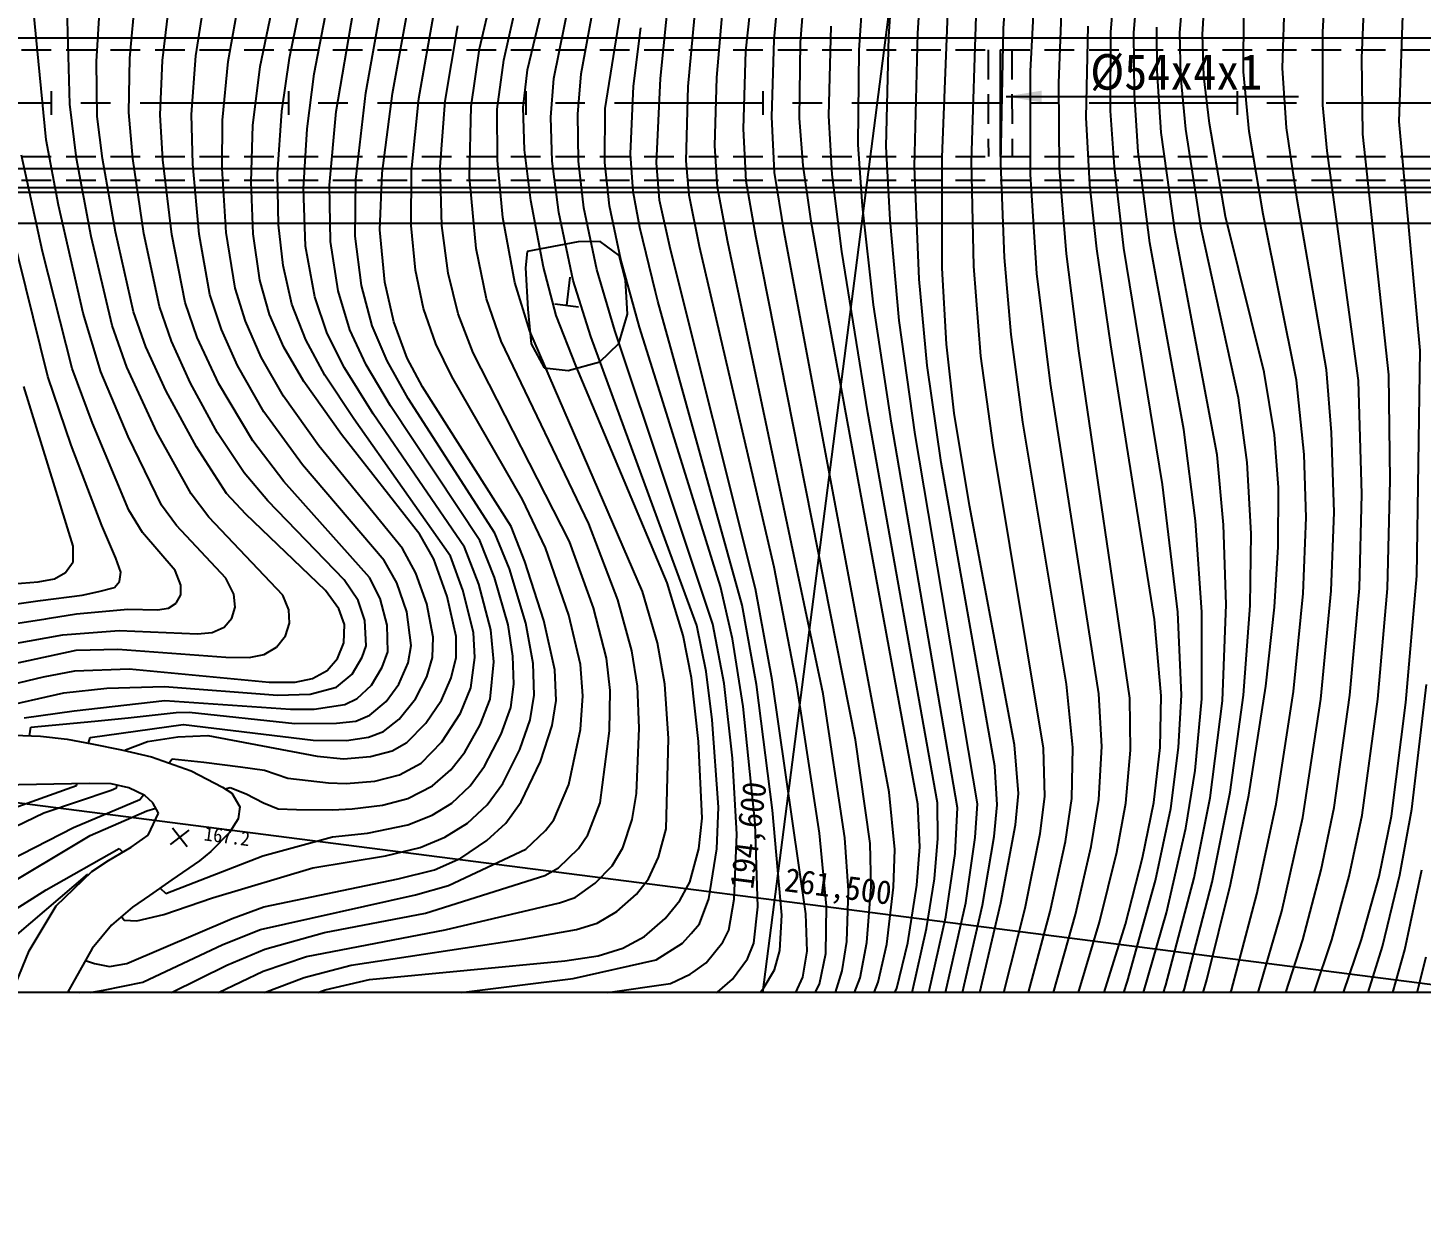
# Model space of a CAD drawing. Header units: millimetres. Extents: x 5990 to 6786, y 1103 to 1809.
# Drawn here: x 6293.4 to 6410.9, y 1389.5 to 1488.8 of the extents above; entities that cross this region are included whole.
import ezdxf
from ezdxf.enums import TextEntityAlignment as Align
from ezdxf.xclip import XClip

# ---------------------------------------------------------------- set-up
doc = ezdxf.new("R2010")
doc.units = ezdxf.units.MM
doc.header["$LTSCALE"] = 10
doc.header["$MEASUREMENT"] = 0
doc.header["$XCLIPFRAME"] = 2
doc.linetypes.add('CENTER', pattern=[2, 1.25, -0.25, 0.25, -0.25])
doc.linetypes.add('HIDDEN', pattern=[0.375, 0.25, -0.125])
doc.layers.add('TX-PAPR', color=2, linetype='Continuous', plot=False)
doc.layers.add('TZ-BASE', color=253, linetype='Continuous')
doc.layers.add('TZ-CABL', color=4, linetype='Continuous')
doc.styles.add('HANA', font='GulimChe.ttf')
doc.styles.get("Standard").update_dxf_attribs({"font": 'GulimChe.ttf'})
doc.linetypes.add('ZIGZAG', pattern='A,0.0001,-0.2,[131,ltypeshp.shx,S=0.2,R=0,X=-0.2,Y=0],-0.4,[131,ltypeshp.shx,S=0.2,R=180,X=0.2,Y=0],-0.2', length=0.8001)
doc.dimstyles.get("Standard").update_dxf_attribs({"dimtxt": 0.18, "dimasz": 0.18, "dimexe": 0.18, "dimexo": 0.0625, "dimgap": 0.09, "dimtad": 0, "dimtih": 1, "dimtoh": 1, "dimdec": 4, "dimzin": 0, "dimdsep": 46, "dimtxsty": 'Standard', "dimcen": 0.09, "dimadec": 0, "dimazin": 0, "dimtfac": 1, "dimtdec": 4, "dimtofl": 0, "dimtmove": 0, "dimatfit": 3, "dimfxl": 0, "dimtolj": 1, "dimtzin": 0, "dimarcsym": 0})

# ---------------------------------------------------------------- blocks, each defined once
blk = doc.blocks.new('JD-FJFJ6DGDH3')
at = {"layer": 'TZ-BASE'}
for p, q in [((267.16, -175), (312.31, 176.4)), ((278.57, 4.38, 183), (283.5, 50.94, 183)), ((283.18, 5.12, 185), (286.04, 42.63, 185)), ((280.94, 5.34, 184), (284.15, 40.35, 184)), ((256.11, 4.57, 173), (261.08, 25.75, 173)), ((264.68, 2.47, 177), (268.71, 24.51, 177)), ((258.15, 3.63, 174), (262.14, 21.18, 174)), ((288.11, 4.47, 187), (289.16, 20.08, 187)), ((309.35, 6, 196), (310.51, 20.84, 196)), ((290.61, 5.61, 188), (291.49, 18.98, 188)), ((293.07, 5.9, 189), (293.92, 19.11, 189)), ((300.3, 6.32, 192), (301.13, 19.34, 192)), ((262.36, 2.09, 176), (265.63, 18.25, 176)), ((333.64, -1.56, 205), (334.26, 16.57, 205)), ((266.7, -0.45, 178), (269.22, 15.29, 178)), ((311.28, 5.93, 197), (312.05, 15.71, 197)), ((260.14, 2.81, 175), (262.89, 14.31, 175)), ((302.57, 2.69, 193), (303.21, 14.82, 193)), ((327.2, 6.01, 203), (327.67, 14.23, 203)), ((330.49, 3.82, 204), (330.97, 14.93, 204)), ((271.37, 2.07, 180), (272.39, 12.1, 180)), ((315.15, 5.93, 199), (315.71, 12.83, 199)), ((232.19, 3.99, 163), (233.32, 11.36, 163)), ((234.92, 3.51, 164), (236.23, 10.94, 164)), ((237.61, 3.09, 165), (239.18, 10.65, 165)), ((317.07, 5.79, 200), (317.37, 10.65, 200)), ((223.81, 3.5, 160), (224.18, 9.42, 160)), ((226.61, 3.78, 161), (227.16, 9.75, 161)), ((229.37, 3.6, 162), (230.15, 10.15, 162)), ((240.09, 3.78, 166), (241.47, 10.56, 166)), ((242.15, 2.46, 167), (243.57, 9.69, 167)), ((276.11, 2.17, 182), (276.84, 10.52, 182)), ((304.94, 1.69, 194), (305.26, 9.84, 194)), ((323.82, 2.95, 202), (324.01, 9.4, 202)), ((219.57, -3.1, 158), (218.37, 9.17, 158)), ((221.56, -0.09, 159), (221.29, 9.25, 159)), ((246.51, 0.86, 169), (247.9, 8.57, 169)), ((248.78, 0.8, 170), (250.2, 8.71, 170)), ((273.71, 1.39, 181), (274.36, 8.72, 181)), ((295.11, -4.57, 190), (295.66, 9.37, 190)), ((244.01, -0.72, 168), (245.45, 7.68, 168)), ((250.99, 0.4, 171), (252.31, 7.87, 171)), ((297.59, -4.89, 191), (298, 8.21, 191)), ((320.52, 2.64, 201), (320.56, 7.73, 201)), ((253.2, 0.17, 172), (254.27, 6.51, 172)), ((269.09, 1.44, 179), (269.71, 6.34, 179)), ((285.57, -1.07, 186), (285.76, 6.49, 186)), ((292.79, -5.34, 189), (293.07, 5.9, 189)), ((300.06, -5.05, 192), (300.3, 6.32, 192)), ((307.27, -1.2, 195), (307.42, 6.5, 195)), ((309.32, -0.64, 196), (309.35, 6, 196)), ((311.32, 0.75, 197), (311.28, 5.93, 197)), ((313.25, 2.71, 198), (313.23, 6.41, 198)), ((315.24, 2.27, 199), (315.15, 5.93, 199)), ((327.21, -0.17, 203), (327.2, 6.01, 203)), ((280.75, -1.16, 184), (280.94, 5.34, 184)), ((283.08, -1.28, 185), (283.18, 5.12, 185)), ((290.4, -3.66, 188), (290.61, 5.61, 188)), ((317.18, 2.27, 200), (317.07, 5.79, 200)), ((226.54, -0.8, 161), (226.61, 3.78, 161)), ((229.18, -0.98, 162), (229.37, 3.6, 162)), ((231.82, -0.97, 163), (232.19, 3.99, 163)), ((239.45, -0.69, 166), (240.09, 3.78, 166)), ((255.39, -0.29, 173), (256.11, 4.57, 173)), ((257.6, -0.51, 174), (258.15, 3.63, 174)), ((278.36, -2.18, 183), (278.57, 4.38, 183)), ((288.02, -3.49, 187), (288.11, 4.47, 187)), ((330.58, -2.62, 204), (330.49, 3.82, 204)), ((223.86, -1.14, 160), (223.81, 3.5, 160)), ((234.43, -1.43, 164), (234.92, 3.51, 164)), ((237, -1.9, 165), (237.61, 3.09, 165)), ((241.57, -2.18, 167), (242.15, 2.46, 167)), ((259.8, -0.38, 175), (260.14, 2.81, 175)), ((264.41, -0.93, 177), (264.68, 2.47, 177)), ((302.56, -6.02, 193), (302.57, 2.69, 193)), ((313.59, -2.47, 198), (313.25, 2.71, 198)), ((320.99, -2.4, 201), (320.52, 2.64, 201)), ((324.15, -2.08, 202), (323.82, 2.95, 202)), ((262.13, -1.19, 176), (262.36, 2.09, 176)), ((268.84, -4.27, 179), (269.09, 1.44, 179)), ((271.02, -5.03, 180), (271.37, 2.07, 180)), ((273.52, -4.86, 181), (273.71, 1.39, 181)), ((275.95, -3.59, 182), (276.11, 2.17, 182)), ((305.02, -5.48, 194), (304.94, 1.69, 194)), ((315.65, -2.19, 199), (315.24, 2.27, 199)), ((317.66, -1.72, 200), (317.18, 2.27, 200)), ((220, 1), (220, -1)), ((240, 1), (240, -1)), ((245.69, -6.44, 169), (246.51, 0.86, 169)), ((247.91, -5.9, 170), (248.78, 0.8, 170)), ((250.38, -5.75, 171), (250.99, 0.4, 171)), ((252.8, -5.36, 172), (253.2, 0.17, 172)), ((260, 1), (260, -1)), ((280, 1), (280, -1)), ((300, 1), (300, -1)), ((311.65, -4.1, 197), (311.32, 0.75, 197)), ((320, 1), (320, -1)), ((222.11, -4.68, 159), (221.56, -0.09, 159)), ((224.31, -4.68, 160), (223.86, -1.14, 160)), ((226.86, -4.68, 161), (226.54, -0.8, 161)), ((229.39, -4.77, 162), (229.18, -0.98, 162)), ((231.92, -5.15, 163), (231.82, -0.97, 163)), ((239.08, -5.96, 166), (239.45, -0.69, 166)), ((243.46, -6.93, 168), (244.01, -0.72, 168)), ((255.26, -6.25, 173), (255.39, -0.29, 173)), ((257.61, -4.83, 174), (257.6, -0.51, 174)), ((259.91, -3.93, 175), (259.8, -0.38, 175)), ((264.45, -4.9, 177), (264.41, -0.93, 177)), ((266.66, -5.02, 178), (266.7, -0.45, 178)), ((280.99, -5.84, 184), (280.75, -1.16, 184)), ((285.84, -6.03, 186), (285.57, -1.07, 186)), ((309.64, -5.37, 196), (309.32, -0.64, 196)), ((327.59, -4.02, 203), (327.21, -0.17, 203)), ((234.42, -5.5, 164), (234.43, -1.43, 164)), ((236.84, -6.65, 165), (237, -1.9, 165)), ((241.26, -7.2, 167), (241.57, -2.18, 167)), ((262.24, -4.89, 176), (262.13, -1.19, 176)), ((278.6, -6.58, 183), (278.36, -2.18, 183)), ((283.39, -5.27, 185), (283.08, -1.28, 185)), ((307.56, -6.86, 195), (307.27, -1.2, 195)), ((316.96, -10.54, 199), (315.65, -2.19, 199)), ((319.02, -9.57, 200), (317.66, -1.72, 200)), ((325.05, -8.12, 202), (324.15, -2.08, 202)), ((335.43, -20.86, 205), (333.64, -1.56, 205)), ((220.61, -8.6, 158), (219.57, -3.1, 158)), ((288.4, -8.68, 187), (288.02, -3.49, 187)), ((314.75, -10.88, 198), (313.59, -2.47, 198)), ((322.18, -9.37, 201), (320.99, -2.4, 201)), ((332.79, -22.92, 204), (330.58, -2.62, 204)), ((219.26, -12.52, 157), (217.49, -4.38, 157)), ((223.36, -11.25, 159), (222.11, -4.68, 159)), ((225.41, -10.86, 160), (224.31, -4.68, 160)), ((227.8, -10.99, 161), (226.86, -4.68, 161)), ((260.43, -8.21, 175), (259.91, -3.93, 175)), ((269.06, -7.46, 179), (268.84, -4.27, 179)), ((276.18, -7.1, 182), (275.95, -3.59, 182)), ((290.72, -9.85, 188), (290.4, -3.66, 188)), ((295.13, -13.92, 190), (295.11, -4.57, 190)), ((312.63, -11.78, 197), (311.65, -4.1, 197)), ((330.21, -23.38, 203), (327.59, -4.02, 203)), ((230.15, -11.09, 162), (229.39, -4.77, 162)), ((232.46, -11.06, 163), (231.92, -5.15, 163)), ((234.75, -10.92, 164), (234.42, -5.5, 164)), ((250.34, -10.31, 171), (250.38, -5.75, 171)), ((252.92, -10.31, 172), (252.8, -5.36, 172)), ((258.06, -9.64, 174), (257.61, -4.83, 174)), ((262.8, -9.22, 176), (262.24, -4.89, 176)), ((264.91, -8.83, 177), (264.45, -4.9, 177)), ((267.06, -8.66, 178), (266.66, -5.02, 178)), ((271.28, -8.19, 180), (271.02, -5.03, 180)), ((273.78, -7.76, 181), (273.52, -4.86, 181)), ((281.78, -10.86, 184), (280.99, -5.84, 184)), ((284.06, -9.96, 185), (283.39, -5.27, 185)), ((293.17, -14.85, 189), (292.79, -5.34, 189)), ((297.78, -13.75, 191), (297.59, -4.89, 191)), ((300.36, -13.03, 192), (300.06, -5.05, 192)), ((305.59, -12.72, 194), (305.02, -5.48, 194)), ((310.44, -12.23, 196), (309.64, -5.37, 196)), ((237.02, -11.02, 165), (236.84, -6.65, 165)), ((239.15, -10.25, 166), (239.08, -5.96, 166)), ((243.53, -11.68, 168), (243.46, -6.93, 168)), ((245.61, -11.23, 169), (245.69, -6.44, 169)), ((247.69, -10.69, 170), (247.91, -5.9, 170)), ((255.81, -12.27, 173), (255.26, -6.25, 173)), ((279.4, -11.23, 183), (278.6, -6.58, 183)), ((286.67, -12.5, 186), (285.84, -6.03, 186)), ((303.11, -14.36, 193), (302.56, -6.02, 193)), ((308.16, -12.28, 195), (307.56, -6.86, 195)), ((80, -7.11), (700, -7.11)), ((80, -7.51), (700, -7.51)), ((219.71, -23.06, 156), (216, -8.05, 156)), ((241.44, -12.05, 167), (241.26, -7.2, 167)), ((261.49, -13.84, 175), (260.43, -8.21, 175)), ((269.61, -10.5, 179), (269.06, -7.46, 179)), ((272.22, -12.33, 180), (271.28, -8.19, 180)), ((274.65, -12.09, 181), (273.78, -7.76, 181)), ((277.04, -11.73, 182), (276.18, -7.1, 182)), ((327.52, -22.5, 202), (325.05, -8.12, 202)), ((222.68, -17.72, 158), (220.61, -8.6, 158)), ((264.01, -14.95, 176), (262.8, -9.22, 176)), ((266, -14.04, 177), (264.91, -8.83, 177)), ((268.01, -13.19, 178), (267.06, -8.66, 178)), ((289.34, -17, 187), (288.4, -8.68, 187)), ((325, -23.35, 201), (322.18, -9.37, 201)), ((184.17, -10.11), (700, -10.11)), ((184.17, -10.11), (700, -10.11)), ((239.54, -13.68, 166), (239.15, -10.25, 166)), ((250.72, -14.09, 171), (250.34, -10.31, 171)), ((253.45, -14.35, 172), (252.92, -10.31, 172)), ((259.08, -15.13, 174), (258.06, -9.64, 174)), ((270.94, -15.91, 179), (269.61, -10.5, 179)), ((285.33, -17.09, 185), (284.06, -9.96, 185)), ((291.49, -18.33, 188), (290.72, -9.85, 188)), ((320.09, -24.85, 199), (316.96, -10.54, 199)), ((322.28, -22.69, 200), (319.02, -9.57, 200)), ((225.14, -18.75, 159), (223.36, -11.25, 159)), ((226.93, -17.61, 160), (225.41, -10.86, 160)), ((229.12, -17.15, 161), (227.8, -10.99, 161)), ((231.29, -16.81, 162), (230.15, -11.09, 162)), ((233.38, -16.13, 163), (232.46, -11.06, 163)), ((235.49, -15.59, 164), (234.75, -10.92, 164)), ((237.57, -14.94, 165), (237.02, -11.02, 165)), ((244.18, -15.83, 168), (243.53, -11.68, 168)), ((246.15, -15.39, 169), (245.61, -11.23, 169)), ((248.12, -15.09, 170), (247.69, -10.69, 170)), ((264.42, -11.7, 177.53), (260.12, -12.5, 177.53)), ((266.29, -11.68, 177.53), (264.42, -11.7, 177.53)), ((267.89, -12.86, 177.53), (266.29, -11.68, 177.53)), ((285.07, -49.81, 182), (277.04, -11.73, 182)), ((287.82, -53.68, 183), (279.4, -11.23, 183)), ((290.65, -58.1, 184), (281.78, -10.86, 184)), ((318.3, -29.66, 198), (314.75, -10.88, 198)), ((221.76, -22.38, 157), (219.26, -12.52, 157)), ((242.21, -16.32, 167), (241.44, -12.05, 167)), ((256.69, -16.51, 173), (255.81, -12.27, 173)), ((260.12, -12.5, 177.53), (259.98, -13.88, 177.53)), ((268.42, -14.93, 177.53), (267.89, -12.86, 177.53)), ((279.39, -40.96, 180), (272.22, -12.33, 180)), ((280.95, -39.14, 181), (274.65, -12.09, 181)), ((288.85, -26.12, 186), (286.67, -12.5, 186)), ((306.65, -20.9, 194), (305.59, -12.72, 194)), ((309.35, -20.38, 195), (308.16, -12.28, 195)), ((313.69, -32.15, 196), (310.44, -12.23, 196)), ((315.5, -27.52, 197), (312.63, -11.78, 197)), ((240.29, -16.94, 166), (239.54, -13.68, 166)), ((251.39, -17.33, 171), (250.72, -14.09, 171)), ((259.98, -13.88, 177.53), (260.19, -17.38, 177.53)), ((262.58, -17.92, 175), (261.49, -13.84, 175)), ((267.52, -19.17, 177), (266, -14.04, 177)), ((269.6, -18.88, 178), (268.01, -13.19, 178)), ((295.49, -20.32, 190), (295.13, -13.92, 190)), ((298.37, -21.33, 191), (297.78, -13.75, 191)), ((300.93, -19.51, 192), (300.36, -13.03, 192)), ((238.41, -17.82, 165), (237.57, -14.94, 165)), ((248.89, -18.45, 170), (248.12, -15.09, 170)), ((254.3, -17.78, 172), (253.45, -14.35, 172)), ((260.36, -19.23, 174), (259.08, -15.13, 174)), ((263.46, -17.05, 177.08), (263.76, -14.67, 177.08)), ((265.5, -19.67, 176), (264.01, -14.95, 176)), ((268.59, -17.8, 177.53), (268.42, -14.93, 177.53)), ((293.84, -22.13, 189), (293.17, -14.85, 189)), ((304.25, -23.65, 193), (303.11, -14.36, 193)), ((234.34, -19.08, 163), (233.38, -16.13, 163)), ((236.36, -18.38, 164), (235.49, -15.59, 164)), ((243.27, -19.42, 167), (242.21, -16.32, 167)), ((245.18, -19.11, 168), (244.18, -15.83, 168)), ((247.06, -18.79, 169), (246.15, -15.39, 169)), ((271.14, -16.7, 179), (270.94, -15.91, 179)), ((227.97, -20.54, 160), (226.93, -17.61, 160)), ((230.13, -20.07, 161), (229.12, -17.15, 161)), ((232.31, -19.76, 162), (231.29, -16.81, 162)), ((241.45, -19.97, 166), (240.29, -16.94, 166)), ((252.41, -20.31, 171), (251.39, -17.33, 171)), ((257.94, -20.07, 173), (256.69, -16.51, 173)), ((260.19, -17.38, 177.53), (260.47, -20.29, 177.53)), ((262.46, -16.92, 177.08), (264.45, -17.18, 177.08)), ((278.24, -42.34, 179), (271.14, -16.7, 179)), ((293.07, -59.11, 185), (285.33, -17.09, 185)), ((290.84, -26.99, 187), (289.34, -17, 187)), ((224.17, -22.65, 158), (222.68, -17.72, 158)), ((226.37, -22.27, 159), (225.14, -18.75, 159)), ((237.7, -21.42, 164), (236.36, -18.38, 164)), ((239.6, -20.57, 165), (238.41, -17.82, 165)), ((248.31, -21.73, 169), (247.06, -18.79, 169)), ((250.01, -21.5, 170), (248.89, -18.45, 170)), ((255.57, -21.05, 172), (254.3, -17.78, 172)), ((264.22, -22.12, 175), (262.58, -17.92, 175)), ((267.86, -20.26, 177.53), (268.59, -17.8, 177.53)), ((292.83, -27.95, 188), (291.49, -18.33, 188)), ((234.13, -23.66, 162), (232.31, -19.76, 162)), ((235.69, -22.11, 163), (234.34, -19.08, 163)), ((244.72, -22.33, 167), (243.27, -19.42, 167)), ((246.56, -22.07, 168), (245.18, -19.11, 168)), ((269.84, -41.19, 174), (260.36, -19.23, 174)), ((272.16, -37.87, 176), (265.5, -19.67, 176)), ((271.84, -32.12, 177), (267.52, -19.17, 177)), ((271.44, -24.78, 178), (269.6, -18.88, 178)), ((301.93, -26.89, 192), (300.93, -19.51, 192)), ((229.68, -24.28, 160), (227.97, -20.54, 160)), ((231.73, -23.61, 161), (230.13, -20.07, 161)), ((241.28, -23.47, 165), (239.6, -20.57, 165)), ((243.05, -22.95, 166), (241.45, -19.97, 166)), ((253.76, -23.05, 171), (252.41, -20.31, 171)), ((263.69, -36.97, 172), (255.57, -21.05, 172)), ((265.33, -35.46, 173), (257.94, -20.07, 173)), ((260.47, -20.29, 177.53), (261.56, -22.32, 177.53)), ((266.26, -21.82, 177.53), (267.86, -20.26, 177.53)), ((296.14, -26.13, 190), (295.49, -20.32, 190)), ((310.93, -50.16, 194), (306.65, -20.9, 194)), ((313.03, -43.55, 195), (309.35, -20.38, 195)), ((335.14, -39.87, 205), (335.43, -20.86, 205)), ((228.91, -27.75, 159), (226.37, -22.27, 159)), ((237.91, -26.03, 163), (235.69, -22.11, 163)), ((239.58, -24.71, 164), (237.7, -21.42, 164)), ((248.61, -25.53, 168), (246.56, -22.07, 168)), ((250.09, -24.91, 169), (248.31, -21.73, 169)), ((251.31, -23.92, 170), (250.01, -21.5, 170)), ((263.58, -22.54, 177.53), (266.26, -21.82, 177.53)), ((271.93, -40.44, 175), (264.22, -22.12, 175)), ((295.04, -30.29, 189), (293.84, -22.13, 189)), ((299.43, -28.85, 191), (298.37, -21.33, 191)), ((221.67, -28.84, 156), (219.71, -23.06, 156)), ((223.46, -26.98, 157), (221.76, -22.38, 157)), ((226.47, -28.12, 158), (224.17, -22.65, 158)), ((244.46, -27.93, 165), (241.28, -23.47, 165)), ((245.5, -26.62, 166), (243.05, -22.95, 166)), ((247.15, -26.21, 167), (244.72, -22.33, 167)), ((259.74, -33.43, 171), (253.76, -23.05, 171)), ((261.56, -22.32, 177.53), (263.58, -22.54, 177.53)), ((323.14, -27.98, 200), (322.28, -22.69, 200)), ((325.64, -29.63, 201), (325, -23.35, 201)), ((327.95, -27.76, 202), (327.52, -22.5, 202)), ((330.51, -32.97, 203), (330.21, -23.38, 203)), ((332.88, -31.79, 204), (332.79, -22.92, 204)), ((221.83, -37.35, 155), (217.68, -23.9, 155)), ((232.23, -28.97, 160), (229.68, -24.28, 160)), ((234.01, -27.79, 161), (231.73, -23.61, 161)), ((237, -28.47, 162), (234.13, -23.66, 162)), ((258.77, -35.71, 170), (251.31, -23.92, 170)), ((308.32, -49.8, 193), (304.25, -23.65, 193)), ((242.57, -28.9, 164), (239.58, -24.71, 164)), ((256.14, -36.87, 168), (248.61, -25.53, 168)), ((257.41, -36.27, 169), (250.09, -24.91, 169)), ((276.42, -40.77, 178), (271.44, -24.78, 178)), ((320.84, -30.31, 199), (320.09, -24.85, 199)), ((226.53, -34.32, 157), (223.46, -26.98, 157)), ((241.17, -30.51, 163), (237.91, -26.03, 163)), ((253.65, -38.21, 166), (245.5, -26.62, 166)), ((254.85, -37.43, 167), (247.15, -26.21, 167)), ((294.73, -58.99, 186), (288.85, -26.12, 186)), ((296.41, -59.43, 187), (290.84, -26.99, 187)), ((297.43, -33.93, 190), (296.14, -26.13, 190)), ((305.59, -48.99, 192), (301.93, -26.89, 192)), ((229.3, -33.89, 158), (226.47, -28.12, 158)), ((231.78, -32.93, 159), (228.91, -27.75, 159)), ((236.27, -31.16, 161), (234.01, -27.79, 161)), ((251.08, -36.36, 165), (244.46, -27.93, 165)), ((298.09, -59.08, 188), (292.83, -27.95, 188)), ((316.47, -35.22, 197), (315.5, -27.52, 197)), ((323.47, -32.41, 200), (323.14, -27.98, 200)), ((328.16, -34.49, 202), (327.95, -27.76, 202)), ((224.27, -35.6, 156), (221.67, -28.84, 156)), ((234.78, -32.91, 160), (232.23, -28.97, 160)), ((239.6, -31.91, 162), (237, -28.47, 162)), ((249.62, -37.56, 164), (242.57, -28.9, 164)), ((303.67, -54.39, 191), (299.43, -28.85, 191)), ((248.08, -38.57, 163), (241.17, -30.51, 163)), ((299.55, -55.92, 189), (295.04, -30.29, 189)), ((318.84, -35.56, 198), (318.3, -29.66, 198)), ((321.17, -36.29, 199), (320.84, -30.31, 199)), ((325.8, -34.95, 201), (325.64, -29.63, 201)), ((238.27, -33.54, 161), (236.27, -31.16, 161)), ((246.83, -40, 162), (239.6, -31.91, 162)), ((275.79, -43.94, 177), (271.84, -32.12, 177)), ((314.98, -42.93, 196), (313.69, -32.15, 196)), ((323.45, -37.41, 200), (323.47, -32.41, 200)), ((332.67, -40.92, 204), (332.88, -31.79, 204)), ((230.55, -35.61, 158), (229.3, -33.89, 158)), ((233.29, -34.9, 159), (231.78, -32.93, 159)), ((236.4, -34.65, 160), (234.78, -32.91, 160)), ((244.7, -40.2, 161), (238.27, -33.54, 161)), ((261.67, -37.5, 171), (259.74, -33.43, 171)), ((301.21, -54.1, 190), (297.43, -33.93, 190)), ((330.31, -40.89, 203), (330.51, -32.97, 203)), ((227.68, -36.19, 157), (226.53, -34.32, 157)), ((239.51, -41.5, 159), (233.29, -34.9, 159)), ((243.12, -41.09, 160), (236.4, -34.65, 160)), ((317.01, -42.91, 197), (316.47, -35.22, 197)), ((325.55, -41.35, 201), (325.8, -34.95, 201)), ((327.93, -41.11, 202), (328.16, -34.49, 202)), ((225.44, -38.37, 156), (224.27, -35.6, 156)), ((230.45, -39.41, 157), (227.68, -36.19, 157)), ((234.71, -40.06, 158), (230.55, -35.61, 158)), ((252.25, -38.45, 165), (251.08, -36.36, 165)), ((258.63, -39.28, 169), (257.41, -36.27, 169)), ((259.94, -38.66, 170), (258.77, -35.71, 170)), ((267.78, -41.88, 173), (265.33, -35.46, 173)), ((319.05, -42.27, 198), (318.84, -35.56, 198)), ((321.09, -42.35, 199), (321.17, -36.29, 199)), ((221.83, -38.67, 155), (221.83, -37.35, 155)), ((250.75, -39.62, 164), (249.62, -37.56, 164)), ((256.04, -40.57, 167), (254.85, -37.43, 167)), ((257.36, -40.01, 168), (256.14, -36.87, 168)), ((263.64, -43.18, 171), (261.67, -37.5, 171)), ((265.72, -42.56, 172), (263.69, -36.97, 172)), ((323.13, -42.5, 200), (323.45, -37.41, 200)), ((221.2, -39.59, 155), (221.83, -38.67, 155)), ((225.86, -39.56, 156), (225.44, -38.37, 156)), ((249.14, -40.44, 163), (248.08, -38.57, 163)), ((253.39, -41.6, 165), (252.25, -38.45, 165)), ((254.7, -41.08, 166), (253.65, -38.21, 166)), ((261.52, -43.61, 170), (259.94, -38.66, 170)), ((274.42, -44.05, 176), (272.16, -37.87, 176)), ((220.26, -40.12, 155), (221.2, -39.59, 155)), ((225.76, -40.33, 156), (225.86, -39.56, 156)), ((230.91, -40.65, 157), (230.45, -39.41, 157)), ((251.67, -42.22, 164), (250.75, -39.62, 164)), ((260.01, -43.86, 169), (258.63, -39.28, 169)), ((282.86, -49.05, 181), (280.95, -39.14, 181)), ((334.21, -50.53, 205), (335.14, -39.87, 205)), ((209.43, -41.12, 155), (218.88, -40.36, 155)), ((218.88, -40.36, 155), (220.26, -40.12, 155)), ((224.01, -41.18, 156), (225.33, -40.85, 156)), ((225.33, -40.85, 156), (225.76, -40.33, 156)), ((230.91, -41.45, 157), (230.91, -40.65, 157)), ((235.39, -41.41, 158), (234.71, -40.06, 158)), ((244.24, -42.63, 160), (243.12, -41.09, 160)), ((245.88, -41.93, 161), (244.7, -40.2, 161)), ((247.74, -41.78, 162), (246.83, -40, 162)), ((249.97, -42.9, 163), (249.14, -40.44, 163)), ((255.59, -44.63, 166), (254.7, -41.08, 166)), ((257.06, -44.41, 167), (256.04, -40.57, 167)), ((258.51, -44, 168), (257.36, -40.01, 168)), ((272.39, -41.95, 175), (271.93, -40.44, 175)), ((277.43, -45.17, 178), (276.42, -40.77, 178)), ((280.78, -48.63, 180), (279.39, -40.96, 180)), ((327.04, -50.26, 202), (327.93, -41.11, 202)), ((329.48, -49.92, 203), (330.31, -40.89, 203)), ((331.84, -50.26, 204), (332.67, -40.92, 204)), ((80, -41.35), (700, -121.02)), ((207.95, -43.51, 156), (219.06, -41.94, 156)), ((219.06, -41.94, 156), (219.09, -41.93, 156)), ((219.09, -41.93, 156), (222.61, -41.5, 156)), ((222.61, -41.5, 156), (224.01, -41.18, 156)), ((229.89, -42.58, 157), (230.54, -42.15, 157)), ((230.54, -42.15, 157), (230.91, -41.45, 157)), ((235.51, -42.49, 158), (235.39, -41.41, 158)), ((240.02, -42.72, 159), (239.51, -41.5, 159)), ((246.45, -43.61, 161), (245.88, -41.93, 161)), ((248.31, -44.01, 162), (247.74, -41.78, 162)), ((252.19, -45.03, 164), (251.67, -42.22, 164)), ((254.15, -44.97, 165), (253.39, -41.6, 165)), ((268.96, -46.17, 173), (267.78, -41.88, 173)), ((271.1, -45.5, 174), (269.84, -41.19, 174)), ((273.28, -44.88, 175), (272.39, -41.95, 175)), ((318.74, -50.39, 198), (319.05, -42.27, 198)), ((324.73, -49.61, 201), (325.55, -41.35, 201)), ((219.54, -43.48, 157), (219.85, -43.42, 157)), ((219.85, -43.42, 157), (222.13, -43.07, 157)), ((222.13, -43.07, 157), (226.44, -42.66, 157)), ((226.44, -42.66, 157), (228.95, -42.72, 157)), ((228.95, -42.72, 157), (229.89, -42.58, 157)), ((234.57, -44.19, 158), (235.23, -43.43, 158)), ((235.23, -43.43, 158), (235.51, -42.49, 158)), ((240.07, -43.85, 159), (240.02, -42.72, 159)), ((244.71, -43.95, 160), (244.24, -42.63, 160)), ((250.34, -45.73, 163), (249.97, -42.9, 163)), ((264.62, -47.33, 171), (263.64, -43.18, 171)), ((266.8, -46.79, 172), (265.72, -42.56, 172)), ((279.47, -49.03, 179), (278.24, -42.34, 179)), ((315.3, -49.93, 196), (314.98, -42.93, 196)), ((317.02, -50.22, 197), (317.01, -42.91, 197)), ((320.53, -49.92, 199), (321.09, -42.35, 199)), ((322.41, -49.16, 200), (323.13, -42.5, 200)), ((209.52, -45.01, 157), (219.54, -43.48, 157)), ((220.97, -44.83, 158), (225.72, -44.46, 158)), ((225.72, -44.46, 158), (232.32, -44.75, 158)), ((232.32, -44.75, 158), (233.57, -44.64, 158)), ((233.57, -44.64, 158), (234.57, -44.19, 158)), ((239.75, -44.91, 159), (240.07, -43.85, 159)), ((244.67, -45.51, 160), (244.71, -43.95, 160)), ((246.54, -45.76, 161), (246.45, -43.61, 161)), ((248.37, -46.27, 162), (248.31, -44.01, 162)), ((255.7, -46.74, 166), (255.59, -44.63, 166)), ((257.3, -47.11, 167), (257.06, -44.41, 167)), ((258.92, -46.64, 168), (258.51, -44, 168)), ((260.64, -47.25, 169), (260.01, -43.86, 169)), ((262.45, -47.77, 170), (261.52, -43.61, 170)), ((275.23, -47.92, 176), (274.42, -44.05, 176)), ((276.74, -48.95, 177), (275.79, -43.94, 177)), ((313.59, -49.98, 195), (313.03, -43.55, 195)), ((209.93, -46.84, 158), (220.97, -44.83, 158)), ((239, -45.87, 159), (239.75, -44.91, 159)), ((244.12, -46.84, 160), (244.67, -45.51, 160)), ((246.21, -46.72, 161), (246.54, -45.76, 161)), ((250.08, -47.2, 163), (250.34, -45.73, 163)), ((252.14, -46.75, 164), (252.19, -45.03, 164)), ((254.13, -46.75, 165), (254.15, -44.97, 165)), ((271.72, -48.98, 174), (271.1, -45.5, 174)), ((273.99, -48.47, 175), (273.28, -44.88, 175)), ((278.35, -50.87, 178), (277.43, -45.17, 178)), ((210.5, -48.62, 159), (222.09, -46.13, 159)), ((222.09, -46.13, 159), (225.62, -46.04, 159)), ((225.62, -46.04, 159), (234.71, -46.71, 159)), ((234.71, -46.71, 159), (236.69, -46.75, 159)), ((236.69, -46.75, 159), (237.95, -46.49, 159)), ((237.95, -46.49, 159), (239, -45.87, 159)), ((243.25, -47.83, 160), (244.12, -46.84, 160)), ((245.37, -48.16, 161), (246.21, -46.72, 161)), ((247.91, -47.56, 162), (248.37, -46.27, 162)), ((251.67, -48.36, 164), (252.14, -46.75, 164)), ((253.72, -48.47, 165), (254.13, -46.75, 165)), ((255.36, -49.31, 166), (255.7, -46.74, 166)), ((258.99, -48.99, 168), (258.92, -46.64, 168)), ((267.13, -49.53, 172), (266.8, -46.79, 172)), ((269.42, -49.16, 173), (268.96, -46.17, 173)), ((219.34, -48.37, 160), (221.99, -47.87, 160)), ((221.99, -47.87, 160), (226.56, -47.71, 160)), ((226.56, -47.71, 160), (238.36, -48.83, 160)), ((242.03, -48.52, 160), (243.25, -47.83, 160)), ((244.04, -49.25, 161), (245.37, -48.16, 161)), ((247, -49.09, 162), (247.91, -47.56, 162)), ((249.3, -48.98, 163), (250.08, -47.2, 163)), ((257, -50.27, 167), (257.3, -47.11, 167)), ((260.72, -49.92, 169), (260.64, -47.25, 169)), ((262.56, -50.37, 170), (262.45, -47.77, 170)), ((264.82, -49.98, 171), (264.62, -47.33, 171)), ((275.73, -51.99, 176), (275.23, -47.92, 176)), ((211.17, -50.34, 160), (219.34, -48.37, 160)), ((221.06, -49.71, 161), (224.67, -49.32, 161)), ((224.67, -49.32, 161), (229.54, -49.18, 161)), ((229.54, -49.18, 161), (239.08, -49.91, 161)), ((238.36, -48.83, 160), (240.55, -48.83, 160)), ((240.55, -48.83, 160), (242.03, -48.52, 160)), ((241.84, -49.83, 161), (244.04, -49.25, 161)), ((245.8, -50.21, 162), (247, -49.09, 162)), ((248.23, -50.45, 163), (249.3, -48.98, 163)), ((250.7, -50.24, 164), (251.67, -48.36, 164)), ((252.9, -50.34, 165), (253.72, -48.47, 165)), ((254.49, -51.43, 166), (255.36, -49.31, 166)), ((258.74, -50.97, 168), (258.99, -48.99, 168)), ((269.56, -52.7, 173), (269.42, -49.16, 173)), ((272.03, -53.56, 174), (271.72, -48.98, 174)), ((274.57, -53.84, 175), (273.99, -48.47, 175)), ((277.44, -55.24, 177), (276.74, -48.95, 177)), ((280.82, -59.62, 179), (279.47, -49.03, 179)), ((283.63, -68.35, 180), (280.78, -48.63, 180)), ((284.76, -61.56, 181), (282.86, -49.05, 181)), ((306.12, -54.33, 192), (305.59, -48.99, 192)), ((320.97, -58.35, 200), (322.41, -49.16, 200)), ((334.73, -59.53, 206), (335.96, -49.02, 206)), ((214.67, -51.17, 161), (221.06, -49.71, 161)), ((221.93, -51.25, 162), (229.58, -50.38, 162)), ((229.58, -50.38, 162), (240.18, -51.1, 162)), ((239.08, -49.91, 161), (241.84, -49.83, 161)), ((244.74, -50.7, 162), (245.8, -50.21, 162)), ((246.86, -51.62, 163), (248.23, -50.45, 163)), ((249.33, -51.93, 164), (250.7, -50.24, 164)), ((251.58, -52.27, 165), (252.9, -50.34, 165)), ((256.17, -52.41, 167), (257, -50.27, 167)), ((260.39, -52.01, 169), (260.72, -49.92, 169)), ((262.24, -52.48, 170), (262.56, -50.37, 170)), ((264.61, -52.81, 171), (264.82, -49.98, 171)), ((267.08, -52.92, 172), (267.13, -49.53, 172)), ((286.92, -61.96, 182), (285.07, -49.81, 182)), ((308.57, -54.25, 193), (308.32, -49.8, 193)), ((311.01, -54.56, 194), (310.93, -50.16, 194)), ((313.51, -54.33, 195), (313.59, -49.98, 195)), ((315.05, -54.34, 196), (315.3, -49.93, 196)), ((316.46, -56.28, 197), (317.02, -50.22, 197)), ((317.72, -58.58, 198), (318.74, -50.39, 198)), ((319.39, -58.1, 199), (320.53, -49.92, 199)), ((323.29, -59.12, 201), (324.73, -49.61, 201)), ((325.54, -60.24, 202), (327.04, -50.26, 202)), ((328.17, -59.38, 203), (329.48, -49.92, 203)), ((330.52, -60.05, 204), (331.84, -50.26, 204)), ((217.72, -51.84, 162), (221.93, -51.25, 162)), ((226.49, -51.83, 163), (230.52, -51.37, 163)), ((230.52, -51.37, 163), (231.63, -51.34, 163)), ((231.63, -51.34, 163), (240.52, -52.3, 163)), ((240.18, -51.1, 162), (242.16, -51.1, 162)), ((242.16, -51.1, 162), (244.74, -50.7, 162)), ((245.67, -52.1, 163), (246.86, -51.62, 163)), ((252.94, -53.85, 166), (254.49, -51.43, 166)), ((257.94, -53.21, 168), (258.74, -50.97, 168)), ((279.36, -60.73, 178), (278.35, -50.87, 178)), ((332.99, -60.12, 205), (334.21, -50.53, 205)), ((218.16, -53.35, 163), (218.26, -52.63, 163)), ((218.26, -52.63, 163), (223.67, -52.11, 163)), ((223.28, -53.49, 164), (231.12, -52.39, 164)), ((223.67, -52.11, 163), (226.49, -51.83, 163)), ((231.12, -52.39, 164), (231.14, -52.39, 164)), ((231.14, -52.39, 164), (242.07, -53.71, 164)), ((240.52, -52.3, 163), (244.04, -52.29, 163)), ((244.04, -52.29, 163), (245.67, -52.1, 163)), ((248.01, -52.97, 164), (249.33, -51.93, 164)), ((249.98, -53.92, 165), (251.58, -52.27, 165)), ((254.86, -54.72, 167), (256.17, -52.41, 167)), ((259.51, -54.5, 169), (260.39, -52.01, 169)), ((261.24, -55.51, 170), (262.24, -52.48, 170)), ((263.63, -57.46, 171), (264.61, -52.81, 171)), ((269.33, -58.22, 173), (269.56, -52.7, 173)), ((276.26, -59.35, 176), (275.73, -51.99, 176)), ((215.02, -53.22, 211.02), (219.09, -53.39, 211.02)), ((219.09, -53.39, 211.02), (221.33, -53.64, 211.02)), ((221.33, -53.64, 211.02), (223.41, -54.03, 211.02)), ((223.14, -53.98, 164), (223.28, -53.49, 164)), ((223.41, -54.03, 211.02), (225.92, -54.53, 211.02)), ((226.25, -54.52, 165), (228.1, -53.82, 165)), ((228.1, -53.82, 165), (230.67, -53.42, 165)), ((230.67, -53.42, 165), (233.2, -53.32, 165)), ((233.2, -53.32, 165), (242.41, -55.07, 165)), ((242.07, -53.71, 164), (244.89, -53.74, 164)), ((244.89, -53.74, 164), (246.75, -53.47, 164)), ((246.75, -53.47, 164), (248.01, -52.97, 164)), ((248.74, -54.61, 165), (249.98, -53.92, 165)), ((251.19, -55.65, 166), (252.94, -53.85, 166)), ((256.54, -55.91, 168), (257.94, -53.21, 168)), ((266.27, -59.01, 172), (267.08, -52.92, 172)), ((271.85, -61.2, 174), (272.03, -53.56, 174)), ((274.88, -60.28, 175), (274.57, -53.84, 175)), ((289.05, -62.42, 183), (287.82, -53.68, 183)), ((225.92, -54.53, 211.02), (228.45, -55.13, 211.02)), ((226.21, -54.6, 165), (226.25, -54.52, 165)), ((228.45, -55.13, 211.02), (231.79, -56.3, 211.02)), ((242.41, -55.07, 165), (244.64, -55.3, 165)), ((244.64, -55.3, 165), (246.92, -55.1, 165)), ((246.92, -55.1, 165), (248.74, -54.61, 165)), ((253.68, -56.22, 167), (254.86, -54.72, 167)), ((258.07, -57.36, 169), (259.51, -54.5, 169)), ((301.54, -58.2, 190), (301.21, -54.1, 190)), ((303.78, -58.47, 191), (303.67, -54.39, 191)), ((306.05, -58.62, 192), (306.12, -54.33, 192)), ((308.34, -58.71, 193), (308.57, -54.25, 193)), ((310.6, -59.02, 194), (311.01, -54.56, 194)), ((312.95, -58.96, 195), (313.51, -54.33, 195)), ((314.4, -59.48, 196), (315.05, -54.34, 196)), ((229.91, -55.64, 166), (230.18, -55.3, 166)), ((230.18, -55.3, 166), (232.85, -55.57, 166)), ((231.79, -56.3, 211.02), (234.44, -57.68, 211.02)), ((232.85, -55.57, 166), (235.94, -55.97, 166)), ((235.94, -55.97, 166), (237.97, -56.23, 166)), ((237.97, -56.23, 166), (239.95, -56.91, 166)), ((249.37, -56.63, 166), (251.19, -55.65, 166)), ((252.14, -57.57, 167), (253.68, -56.22, 167)), ((255.32, -57.57, 168), (256.54, -55.91, 168)), ((259.63, -58.92, 170), (261.24, -55.51, 170)), ((277.81, -61.63, 177), (277.44, -55.24, 177)), ((299.76, -59.18, 189), (299.55, -55.92, 189)), ((315.66, -61.13, 197), (316.46, -56.28, 197)), ((223.2, -57.36, 202.5), (215.77, -57.5, 202.5)), ((216.07, -59.69, 164), (222.12, -57.54, 164)), ((222.12, -57.54, 164), (222.17, -57.38, 164)), ((225.05, -57.4, 202.5), (223.2, -57.36, 202.5)), ((226.53, -57.72, 202.5), (225.05, -57.4, 202.5)), ((225.51, -57.73, 165), (225.55, -57.51, 165)), ((239.95, -56.91, 166), (243.38, -57.32, 166)), ((243.38, -57.32, 166), (244.85, -57.36, 166)), ((244.85, -57.36, 166), (247.28, -57.17, 166)), ((247.28, -57.17, 166), (249.37, -56.63, 166)), ((256.75, -59.16, 169), (258.07, -57.36, 169)), ((262.38, -60.43, 171), (263.63, -57.46, 171)), ((219.38, -59.83, 165), (225.04, -57.94, 165)), ((221.88, -61.08, 166), (227.46, -58.73, 166)), ((225.04, -57.94, 165), (225.51, -57.73, 165)), ((227.88, -58.38, 202.5), (226.53, -57.72, 202.5)), ((227.46, -58.73, 166), (227.77, -58.33, 166)), ((228.57, -59, 202.5), (227.88, -58.38, 202.5)), ((234.44, -57.68, 211.02), (235.22, -58.17, 211.02)), ((234.67, -57.82, 167), (235.07, -57.71, 167)), ((235.07, -57.71, 167), (236.43, -58.24, 167)), ((235.22, -58.17, 211.02), (235.89, -59.33, 211.02)), ((236.43, -58.24, 167), (237.9, -59, 167)), ((247.92, -59.2, 167), (250.06, -58.64, 167)), ((250.06, -58.64, 167), (252.14, -57.57, 167)), ((253.76, -59.04, 168), (255.32, -57.57, 168)), ((268.99, -60.41, 173), (269.33, -58.22, 173)), ((291.13, -62.93, 184), (290.65, -58.1, 184)), ((301.29, -60.85, 190), (301.54, -58.2, 190)), ((303.39, -61.58, 191), (303.78, -58.47, 191)), ((305.52, -62.26, 192), (306.05, -58.62, 192)), ((307.68, -62.68, 193), (308.34, -58.71, 193)), ((316.37, -65.32, 198), (317.72, -58.58, 198)), ((317.87, -65.68, 199), (319.39, -58.1, 199)), ((319.43, -65.88, 200), (320.97, -58.35, 200)), ((214.81, -62.02, 165), (219.38, -59.83, 165)), ((223.29, -61.76, 167), (228.05, -59.66, 167)), ((228.05, -59.66, 167), (228.81, -59.45, 167)), ((228.17, -61.72, 202.5), (229.03, -59.87, 202.5)), ((229.03, -59.87, 202.5), (228.57, -59, 202.5)), ((235.89, -59.33, 211.02), (235.75, -60.35, 211.02)), ((237.9, -59, 167), (239.12, -59.51, 167)), ((239.12, -59.51, 167), (240.68, -59.57, 167)), ((240.68, -59.57, 167), (243.67, -59.58, 167)), ((243.67, -59.58, 167), (245.38, -59.51, 167)), ((245.38, -59.51, 167), (247.92, -59.2, 167)), ((252.1, -60.05, 168), (253.76, -59.04, 168)), ((255.08, -60.7, 169), (256.75, -59.16, 169)), ((258.33, -60.72, 170), (259.63, -58.92, 170)), ((265.24, -61.7, 172), (266.27, -59.01, 172)), ((276.12, -62.87, 176), (276.26, -59.35, 176)), ((281.59, -68.46, 179), (280.82, -59.62, 179)), ((293.24, -62.72, 185), (293.07, -59.11, 185)), ((294.75, -62.01, 186), (294.73, -58.99, 186)), ((296.2, -63.27, 187), (296.41, -59.43, 187)), ((297.91, -61.93, 188), (298.09, -59.08, 188)), ((299.51, -61.83, 189), (299.76, -59.18, 189)), ((309.84, -63.16, 194), (310.6, -59.02, 194)), ((312.01, -63.63, 195), (312.95, -58.96, 195)), ((313.11, -65.56, 196), (314.4, -59.48, 196)), ((321.66, -66.69, 201), (323.29, -59.12, 201)), ((327.08, -64.65, 203), (328.17, -59.38, 203)), ((333.72, -65.08, 206), (334.73, -59.53, 206)), ((213.49, -65.38, 166), (221.88, -61.08, 166)), ((235.75, -60.35, 211.02), (235.03, -61.49, 211.02)), ((246.66, -61.55, 168), (250.06, -60.85, 168)), ((250.06, -60.85, 168), (252.1, -60.05, 168)), ((253.18, -61.89, 169), (255.08, -60.7, 169)), ((256.72, -62.17, 170), (258.33, -60.72, 170)), ((261.66, -61.33, 171), (262.38, -60.43, 171)), ((268.19, -62.78, 173), (268.99, -60.41, 173)), ((274.6, -62.88, 175), (274.88, -60.28, 175)), ((279.57, -67.78, 178), (279.36, -60.73, 178)), ((300.06, -67.43, 190), (301.29, -60.85, 190)), ((323.75, -68.12, 202), (325.54, -60.24, 202)), ((329.43, -65.18, 204), (330.52, -60.05, 204)), ((331.97, -65.21, 205), (332.99, -60.12, 205)), ((214.86, -66.79, 167), (223.29, -61.76, 167)), ((226.72, -62.73, 202.5), (228.17, -61.72, 202.5)), ((230.05, -62.51, 167.21), (231.63, -61.29, 167.21)), ((230.23, -61.11, 167.21), (231.45, -62.69, 167.21)), ((235.03, -61.49, 211.02), (233.44, -63.1, 211.02)), ((237.83, -63.48, 168), (243.72, -61.87, 168)), ((243.72, -61.87, 168), (246.66, -61.55, 168)), ((251.09, -62.77, 169), (253.18, -61.89, 169)), ((254.52, -63.66, 170), (256.72, -62.17, 170)), ((260.02, -62.9, 171), (261.66, -61.33, 171)), ((264.46, -62.84, 172), (265.24, -61.7, 172)), ((271.2, -63.58, 174), (271.85, -61.2, 174)), ((277.57, -67.11, 177), (277.81, -61.63, 177)), ((285.37, -67.71, 181), (284.76, -61.56, 181)), ((287.22, -66.38, 182), (286.92, -61.96, 182)), ((294.47, -65.42, 186), (294.75, -62.01, 186)), ((297.1, -67.43, 188), (297.91, -61.93, 188)), ((298.53, -67.64, 189), (299.51, -61.83, 189)), ((302.12, -67.89, 191), (303.39, -61.58, 191)), ((304.23, -68.16, 192), (305.52, -62.26, 192)), ((314.02, -68.27, 197), (315.66, -61.13, 197)), ((219.56, -66.34, 168), (225.72, -62.85, 168)), ((224.83, -63.86, 202.5), (226.72, -62.73, 202.5)), ((225.72, -62.85, 168), (226.02, -63.15, 168)), ((233.44, -63.1, 211.02), (232.49, -63.88, 211.02)), ((248.18, -63.47, 169), (251.09, -62.77, 169)), ((253.5, -65.97, 171), (260.02, -62.9, 171)), ((262.77, -64.47, 172), (264.46, -62.84, 172)), ((267.3, -64.31, 173), (268.19, -62.78, 173)), ((273.85, -65.68, 175), (274.6, -62.88, 175)), ((275.45, -67.08, 176), (276.12, -62.87, 176)), ((289.13, -66.08, 183), (289.05, -62.42, 183)), ((291.02, -66.11, 184), (291.13, -62.93, 184)), ((292.97, -65.95, 185), (293.24, -62.72, 185)), ((295.42, -68.61, 187), (296.2, -63.27, 187)), ((306.36, -68.4, 193), (307.68, -62.68, 193)), ((308.39, -69.06, 194), (309.84, -63.16, 194)), ((223.42, -64.78, 202.5), (224.83, -63.86, 202.5)), ((229.65, -66.64, 168), (237.83, -63.48, 168)), ((232.49, -63.88, 211.02), (230.17, -65.48, 211.02)), ((233.6, -67, 169), (242.05, -64.49, 169)), ((242.05, -64.49, 169), (248.18, -63.47, 169)), ((252.3, -64.66, 170), (254.52, -63.66, 170)), ((261.6, -65.12, 172), (262.77, -64.47, 172)), ((265.86, -65.78, 173), (267.3, -64.31, 173)), ((270.36, -65.42, 174), (271.2, -63.58, 174)), ((310.57, -69.22, 195), (312.01, -63.63, 195)), ((215.98, -71.09, 169), (223.09, -65.01, 169)), ((220.41, -67.68, 202.5), (223.42, -64.78, 202.5)), ((223.09, -65.01, 169), (223.13, -65.06, 169)), ((230.17, -65.48, 211.02), (228.29, -66.81, 211.02)), ((237.93, -67.78, 170), (249.26, -65.42, 170)), ((249.26, -65.42, 170), (252.3, -64.66, 170)), ((251.55, -68.3, 172), (261.6, -65.12, 172)), ((264.18, -66.98, 173), (265.86, -65.78, 173)), ((269.33, -66.71, 174), (270.36, -65.42, 174)), ((273.71, -65.93, 175), (273.85, -65.68, 175)), ((293.8, -69.58, 186), (294.47, -65.42, 186)), ((310.75, -74.03, 196), (313.11, -65.56, 196)), ((313.97, -74.37, 198), (316.37, -65.32, 198)), ((315.54, -74.69, 199), (317.87, -65.68, 199)), ((325.52, -70.55, 203), (327.08, -64.65, 203)), ((327.97, -70.56, 204), (329.43, -65.18, 204)), ((330.48, -70.52, 205), (331.97, -65.21, 205)), ((332.24, -71.12, 206), (333.72, -65.08, 206)), ((334.13, -71.38, 207), (335.57, -64.65, 207)), ((215.31, -69.01, 168), (219.56, -66.34, 168)), ((228.29, -66.81, 211.02), (226.84, -67.8, 211.02)), ((229.18, -66.18, 168), (229.65, -66.64, 168)), ((237.64, -69.68, 171), (250.72, -66.76, 171)), ((250.72, -66.76, 171), (253.5, -65.97, 171)), ((267.69, -68.17, 174), (269.33, -66.71, 174)), ((273.01, -67.23, 175), (273.71, -65.93, 175)), ((287.08, -70.68, 182), (287.22, -66.38, 182)), ((288.77, -70.77, 183), (289.13, -66.08, 183)), ((290.45, -70.92, 184), (291.02, -66.11, 184)), ((292.21, -70.79, 185), (292.97, -65.95, 185)), ((317.43, -73.91, 200), (319.43, -65.88, 200)), ((319.51, -74.78, 201), (321.66, -66.69, 201)), ((218.14, -71.49, 202.5), (220.41, -67.68, 202.5)), ((226.84, -67.8, 211.02), (225.08, -69.3, 211.02)), ((229.49, -68.4, 169), (233.6, -67, 169)), ((235.25, -68.75, 170), (237.93, -67.78, 170)), ((253.22, -69.72, 173), (262.86, -67.42, 173)), ((262.86, -67.42, 173), (264.18, -66.98, 173)), ((271.76, -68.74, 175), (273.01, -67.23, 175)), ((274.65, -69.19, 176), (275.45, -67.08, 176)), ((277.13, -69.74, 177), (277.57, -67.11, 177)), ((279.24, -70.84, 178), (279.57, -67.78, 178)), ((285.31, -71.71, 181), (285.37, -67.71, 181)), ((295.23, -75.74, 188), (297.1, -67.43, 188)), ((296.64, -75.81, 189), (298.53, -67.64, 189)), ((298.09, -75.86, 190), (300.06, -67.43, 190)), ((300.15, -75.63, 191), (302.12, -67.89, 191)), ((321.34, -76.45, 202), (323.75, -68.12, 202)), ((225.08, -69.3, 211.02), (223.44, -71.27, 211.02)), ((225.91, -68.59, 169), (226.15, -68.9, 169)), ((226.15, -68.9, 169), (227.21, -68.96, 169)), ((226.36, -72.55, 170), (235.25, -68.75, 170)), ((227.21, -68.96, 169), (229.49, -68.4, 169)), ((243.04, -69.94, 172), (251.55, -68.3, 172)), ((264.29, -69.67, 174), (266.03, -69.14, 174)), ((266.03, -69.14, 174), (267.69, -68.17, 174)), ((270.01, -70.27, 175), (271.76, -68.74, 175)), ((273.94, -70.01, 176), (274.65, -69.19, 176)), ((281.43, -71.45, 179), (281.59, -68.46, 179)), ((283.72, -71.5, 180), (283.63, -68.35, 180)), ((293.89, -75.4, 187), (295.42, -68.61, 187)), ((302.21, -75.68, 192), (304.23, -68.16, 192)), ((304.38, -75.4, 193), (306.36, -68.4, 193)), ((306.32, -75.95, 194), (308.39, -69.06, 194)), ((308.64, -75.48, 195), (310.57, -69.22, 195)), ((311.65, -76.5, 197), (314.02, -68.27, 197)), ((234.47, -70.95, 171), (237.64, -69.68, 171)), ((238.01, -71.33, 172), (243.04, -69.94, 172)), ((241.53, -71.96, 173), (253.22, -69.72, 173)), ((245.27, -72.68, 174), (259.69, -70.48, 174)), ((259.69, -70.48, 174), (264.29, -69.67, 174)), ((268.2, -71.26, 175), (270.01, -70.27, 175)), ((273.23, -70.82, 176), (273.94, -70.01, 176)), ((276.61, -70.76, 177), (277.13, -69.74, 177)), ((292.56, -75.06, 186), (293.8, -69.58, 186)), ((216.68, -75.05, 202.5), (218.14, -71.49, 202.5)), ((223.44, -71.27, 211.02), (221.33, -75.07, 211.02)), ((227.72, -74.12, 171), (234.47, -70.95, 171)), ((234.8, -72.69, 172), (238.01, -71.33, 172)), ((266.1, -71.9, 175), (268.2, -71.26, 175)), ((271.01, -72.25, 176), (273.23, -70.82, 176)), ((275.22, -72.49, 177), (276.61, -70.76, 177)), ((278.69, -72.14, 178), (279.24, -70.84, 178)), ((280.97, -73.08, 179), (281.43, -71.45, 179)), ((283.38, -73.71, 180), (283.72, -71.5, 180)), ((286.69, -73.15, 182), (287.08, -70.68, 182)), ((288.19, -73.75, 183), (288.77, -70.77, 183)), ((289.73, -74.13, 184), (290.45, -70.92, 184)), ((291.29, -74.62, 185), (292.21, -70.79, 185)), ((322.4, -80.33, 203), (325.52, -70.55, 203)), ((324.76, -80.22, 204), (327.97, -70.56, 204)), ((328.29, -76.93, 205), (330.48, -70.52, 205)), ((329.13, -81.13, 206), (332.24, -71.12, 206)), ((330.97, -82.69, 207), (334.13, -71.38, 207)), ((222.87, -72.29, 170), (223.65, -72.55, 170)), ((223.65, -72.55, 170), (224.91, -72.8, 170)), ((224.91, -72.8, 170), (226.36, -72.55, 170)), ((228.54, -75.79, 172), (234.8, -72.69, 172)), ((237.85, -73.19, 173), (241.53, -71.96, 173)), ((241.31, -73.72, 174), (245.27, -72.68, 174)), ((246.83, -73.9, 175), (263.3, -72.33, 175)), ((263.3, -72.33, 175), (266.1, -71.9, 175)), ((263.99, -73.82, 176), (271.01, -72.25, 176)), ((274.12, -73.27, 177), (275.22, -72.49, 177)), ((277.43, -73.88, 178), (278.69, -72.14, 178)), ((284.77, -74.3, 181), (285.31, -71.71, 181)), ((332.37, -85.97, 208), (335.93, -71.99, 208)), ((233.99, -75.05, 173), (237.85, -73.19, 173)), ((237.73, -75.1, 174), (241.31, -73.72, 174)), ((243.1, -74.76, 175), (246.83, -73.9, 175)), ((248.5, -75.76, 176), (263.99, -73.82, 176)), ((272.21, -74.24, 177), (273.88, -73.44, 177)), ((273.88, -73.44, 177), (274.12, -73.27, 177)), ((276.18, -74.95, 178), (277.43, -73.88, 178)), ((280.03, -74.68, 179), (280.97, -73.08, 179)), ((282.6, -75.41, 180), (283.38, -73.71, 180)), ((286.07, -75.13, 182), (286.69, -73.15, 182)), ((287.43, -75.8, 183), (288.19, -73.75, 183)), ((314.31, -84.67, 200), (317.43, -73.91, 200)), ((221.42, -74.91, 171), (221.67, -74.95, 171)), ((221.67, -74.95, 171), (223.01, -75.05, 171)), ((223.01, -75.05, 171), (224.39, -74.8, 171)), ((224.39, -74.8, 171), (227.72, -74.12, 171)), ((239.32, -76.22, 175), (243.1, -74.76, 175)), ((249.88, -77.45, 177), (272.21, -74.24, 177)), ((274.36, -75.97, 178), (276.18, -74.95, 178)), ((278.72, -76.2, 179), (280.03, -74.68, 179)), ((283.74, -76.36, 181), (284.77, -74.3, 181)), ((288.78, -76.5, 184), (289.73, -74.13, 184)), ((290.23, -77.05, 185), (291.29, -74.62, 185)), ((307.69, -83.08, 196), (310.75, -74.03, 196)), ((310.62, -84.95, 198), (313.97, -74.37, 198)), ((312.26, -85.42, 199), (315.54, -74.69, 199)), ((316.17, -85.57, 201), (319.51, -74.78, 201))]:
    blk.add_line(p, q, dxfattribs=at)
at = {"layer": 'TZ-BASE', "linetype": 'CENTER', "flags": 128}
blk.add_lwpolyline([(700, 0), (80, 0), (0, 0)], dxfattribs=at)
at = {"layer": 'TZ-BASE', "style": 'HANA'}
for s, height, rotation, p in [('194,600', 2, 82.6776, (279.17, -66.34, 275)), ('167.2', 1.2, 352.6776, (232.82, -62.16, 167.21)), ('261,500', 2, 352.6776, (281.74, -66.44))]:
    blk.add_text(s, height=height, rotation=rotation, dxfattribs=at).set_placement(p)

msp = doc.modelspace()

# ---------------------------------------------------------------- linework, layer by layer
at = {"layer": 'TX-PAPR'}
msp.add_lwpolyline([(6075.38, 1557.48), (6775.38, 1557.48), (6775.38, 1407.48), (6075.38, 1407.48), (6075.38, 1557.48)], dxfattribs=at)
at = {"layer": 'TZ-CABL', "linetype": 'HIDDEN'}
for points in [[(6075.38, 1487.98), (6775.38, 1487.98)], [(6075.38, 1486.98), (6775.38, 1486.98)], [(6374.38, 1486.98), (6374.39, 1477.98)], [(6376.38, 1486.98), (6376.39, 1477.98)], [(6075.38, 1477.98), (6775.38, 1477.98)], [(6075.38, 1476.98), (6775.38, 1476.98)], [(6075.38, 1475.98), (6775.38, 1475.98)]]:
    msp.add_lwpolyline(points, dxfattribs=at)
at = {"layer": 'TZ-CABL', "linetype": 'ZIGZAG', "ltscale": 0.5}
for points in [[(6075.38, 1487.98), (6775.38, 1487.98)], [(6375.38, 1486.98), (6375.39, 1477.98)], [(6075.38, 1476.98), (6775.38, 1476.98)]]:
    msp.add_lwpolyline(points, dxfattribs=at)

# ---------------------------------------------------------------- block references
at = {"layer": 'TZ-BASE'}
ref = msp.add_blockref('JD-FJFJ6DGDH3', (6075.38, 1482.48), dxfattribs=at)
XClip(ref).set_block_clipping_path([(0.0000015855, 75), (700.000001584, 74.9999852018), (699.999998416, -75.0000147982), (-0.0000015839, -75)])

# ---------------------------------------------------------------- texts
msp.add_text('Ø54x4x1', height=3, rotation=0.0518, dxfattribs=at).set_placement((6390.23, 1485.12), align=Align.MIDDLE)

# ---------------------------------------------------------------- leaders
msp.add_leader([(6375.88, 1483.04), (6400.54, 1483.04)], dimstyle='Standard', override={"dimtxt": 3, "dimasz": 3, "dimexe": 2, "dimexo": 3, "dimgap": 1, "dimtad": 0, "dimtih": 0, "dimcen": 1, "dimaunit": 1, "dimadec": 8, "dimtix": 1, "dimtofl": 1, "dimtmove": 2, "dimtvp": 2}, dxfattribs=at)

doc.saveas('drawing.dxf')
